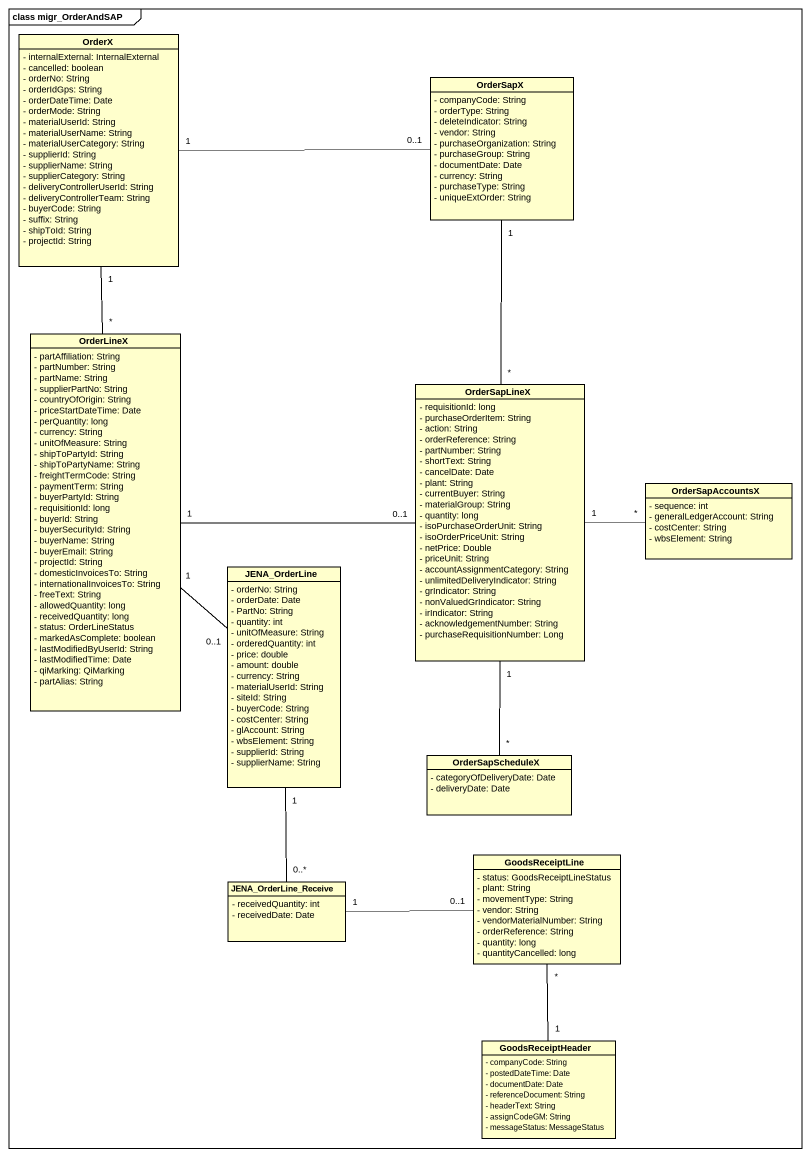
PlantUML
@startuml
mainframe class migr_OrderAndSAP
hide circle
hide empty members
skinparam classAttributeIconSize 0
class OrderX {
  - internalExternal: InternalExternal
  - cancelled: boolean
  - orderNo: String
  - orderIdGps: String
  - orderDateTime: Date
  - orderMode: String
  - materialUserId: String
  - materialUserName: String
  - materialUserCategory: String
  - supplierId: String
  - supplierName: String
  - supplierCategory: String
  - deliveryControllerUserId: String
  - deliveryControllerTeam: String
  - buyerCode: String
  - suffix: String
  - shipToId: String
  - projectId: String
}
class OrderSapX {
  - companyCode: String
  - orderType: String
  - deleteIndicator: String
  - vendor: String
  - purchaseOrganization: String
  - purchaseGroup: String
  - documentDate: Date
  - currency: String
  - purchaseType: String
  - uniqueExtOrder: String
}
class OrderLineX {
  - partAffiliation: String
  - partNumber: String
  - partName: String
  - supplierPartNo: String
  - countryOfOrigin: String
  - priceStartDateTime: Date
  - perQuantity: long
  - currency: String
  - unitOfMeasure: String
  - shipToPartyId: String
  - shipToPartyName: String
  - freightTermCode: String
  - paymentTerm: String
  - buyerPartyId: String
  - requisitionId: long
  - buyerId: String
  - buyerSecurityId: String
  - buyerName: String
  - buyerEmail: String
  - projectId: String
  - domesticInvoicesTo: String
  - internationalInvoicesTo: String
  - freeText: String
  - allowedQuantity: long
  - receivedQuantity: long
  - status: OrderLineStatus
  - markedAsComplete: boolean
  - lastModifiedByUserId: String
  - lastModifiedTime: Date
  - qiMarking: QiMarking
  - partAlias: String
}
class OrderSapLineX {
  - requisitionId: long
  - purchaseOrderItem: String
  - action: String
  - orderReference: String
  - partNumber: String
  - shortText: String
  - cancelDate: Date
  - plant: String
  - currentBuyer: String
  - materialGroup: String
  - quantity: long
  - isoPurchaseOrderUnit: String
  - isoOrderPriceUnit: String
  - netPrice: Double
  - priceUnit: String
  - accountAssignmentCategory: String
  - unlimitedDeliveryIndicator: String
  - grIndicator: String
  - nonValuedGrIndicator: String
  - irIndicator: String
  - acknowledgementNumber: String
  - purchaseRequisitionNumber: Long
}
class OrderSapAccountsX {
  - sequence: int
  - generalLedgerAccount: String
  - costCenter: String
  - wbsElement: String
}
class JENA_OrderLine {
  - orderNo: String
  - orderDate: Date
  - PartNo: String
  - quantity: int
  - unitOfMeasure: String
  - orderedQuantity: int
  - price: double
  - amount: double
  - currency: String
  - materialUserId: String
  - siteId: String
  - buyerCode: String
  - costCenter: String
  - glAccount: String
  - wbsElement: String
  - supplierId: String
  - supplierName: String
}
class OrderSapScheduleX {
  - categoryOfDeliveryDate: Date
  - deliveryDate: Date
}
class JENA_OrderLine_Receive {
  - receivedQuantity: int
  - receivedDate: Date
}
class GoodsReceiptLine {
  - status: GoodsReceiptLineStatus
  - plant: String
  - movementType: String
  - vendor: String
  - vendorMaterialNumber: String
  - orderReference: String
  - quantity: long
  - quantityCancelled: long
}
class GoodsReceiptHeader {
  - companyCode: String
  - postedDateTime: Date
  - documentDate: Date
  - referenceDocument: String
  - headerText: String
  - assignCodeGM: String
  - messageStatus: MessageStatus
}
OrderX "1" -right- "0..1" OrderSapX
OrderX "1" -- "*" OrderLineX
OrderSapX "1" -- "*" OrderSapLineX
OrderLineX "1" -right- "0..1" OrderSapLineX
OrderLineX "1" -- "0..1" JENA_OrderLine
OrderSapLineX "1" -right- "*" OrderSapAccountsX
OrderSapLineX "1" -- "*" OrderSapScheduleX
JENA_OrderLine "1" -- "0..*" JENA_OrderLine_Receive
JENA_OrderLine_Receive "1" -right- "0..1" GoodsReceiptLine
GoodsReceiptHeader "1" -up- "*" GoodsReceiptLine
@enduml
